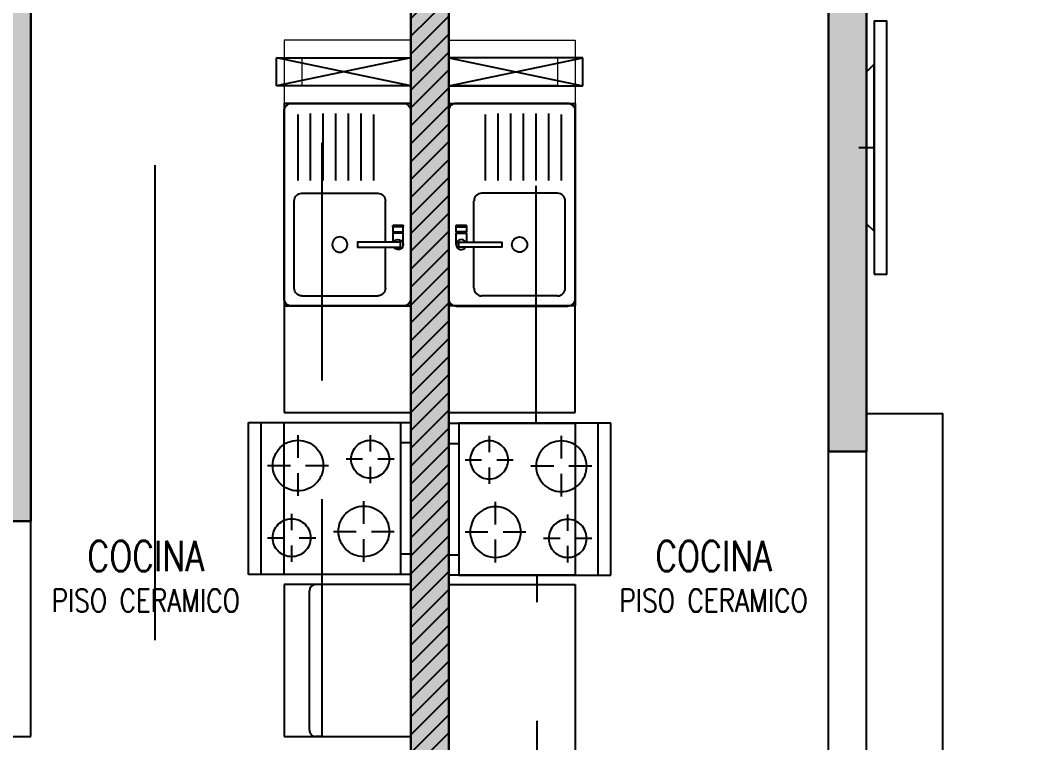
# Model space of a CAD drawing. Header units: millimetres. Extents: x 98 to 155, y -181 to 127.
# Drawn here: x 110.451 to 114.407, y 118.737 to 121.59 of the extents above; entities that cross this region are included whole.
import ezdxf
from ezdxf.enums import TextEntityAlignment as Align

# ---------------------------------------------------------------- set-up
doc = ezdxf.new("R2010")
doc.units = ezdxf.units.MM
doc.header["$LTSCALE"] = 15
doc.set_wipeout_variables(frame=1)
for name, pattern in [('CENTER', [2, 1.25, -0.25, 0.25, -0.25]), ('HIDDEN2', [0.1875, 0.125, -0.0625]), ('X-REF_DP_Arquitectura$0$HIDDEN', [0.375, 0.25, -0.125])]:
    doc.linetypes.add(name, pattern=pattern)
doc.layers.get('0').update_dxf_attribs({"color": 250})
for name, color, linetype, lineweight in [('A-01', 250, 'Continuous', 0), ('A-MURO ALTO', 250, 'Continuous', 20), ('A-MUROS', 252, 'Continuous', 30), ('A_20_Estructuras', 250, 'Continuous', 18)]:
    doc.layers.add(name, color=color, linetype=linetype, lineweight=lineweight)
for name, color, linetype in [('A-CORTE', 250, 'CENTER'), ('A-MOBILIARIO', 250, 'Continuous'), ('A-MURO BAJO', 250, 'Continuous'), ('A-PROYECCIONES INT.', 250, 'HIDDEN2'), ('A-TEXTO-ACABADO PISO', 250, 'Continuous'), ('A_30_Equipamiento', 250, 'Continuous'), ('A_50_TextoAmbiente', 252, 'Continuous'), ('A_50_Vigas', 250, 'X-REF_DP_Arquitectura$0$HIDDEN'), ('A_60_HatchEstructuras', 250, 'Continuous'), ('MURO CF 60', 250, 'Continuous')]:
    doc.layers.add(name, color=color, linetype=linetype)
doc.styles.add('ROMANS', font='romans.shx', dxfattribs={"width": 0.8})

# ---------------------------------------------------------------- blocks, each defined once
blk = doc.blocks.new('ESTRUC_P1')
at = {"layer": 'A_60_HatchEstructuras'}
h = blk.add_hatch(color=256, dxfattribs=at)
h.dxf.hatch_style = 1
h.paths.add_polyline_path([(9.15, -0.06), (9, -0.06), (9, -5.25), (7.35, -5.25), (7.35, -5.95), (7.5, -5.95), (7.5, -5.45), (9, -5.45), (9, -6.325), (10.8, -6.325), (10.8, -5.375), (10.65, -5.375), (10.65, -6.125), (9.15, -6.125)])
h.paths.add_polyline_path([(10.8, 0), (10.5, 0), (10.5, -0.15), (10.65, -0.15), (10.65, -3.225), (10.8, -3.225)])
h.paths.add_polyline_path([(7.5, -0.15), (7.65, -0.15), (7.65, 0), (7.35, 0), (7.35, -3.5), (7.5, -3.5)])
at = {"elevation": 0}
for points in [[(9, -1.78), (8.47, -1.67)], [(9, -1.67), (8.47, -1.78)], [(9.15, -1.78), (9.68, -1.67)], [(9.15, -1.67), (9.68, -1.78)]]:
    blk.add_lwpolyline(points, dxfattribs=at)
at = {"layer": 'A_20_Estructuras'}
for points in [[(7.5, -0.15), (7.65, -0.15), (7.65, 0), (7.35, 0), (7.35, -3.5), (7.5, -3.5)], [(10.8, 0), (10.5, 0), (10.5, -0.15), (10.65, -0.15), (10.65, -3.225), (10.8, -3.225)], [(9.15, -0.06), (9, -0.06), (9, -5.25), (7.35, -5.25), (7.35, -5.95), (7.5, -5.95), (7.5, -5.45), (9, -5.45), (9, -6.325), (10.8, -6.325), (10.8, -5.375), (10.65, -5.375), (10.65, -6.125), (9.15, -6.125)]]:
    blk.add_lwpolyline(points, close=True, dxfattribs=at)
at = {"layer": 'A_50_Vigas', "elevation": 0}
for points in [[(9, -1.78), (8.47, -1.78), (8.47, -1.67), (9, -1.67)], [(9.15, -1.78), (9.68, -1.78), (9.68, -1.67), (9.15, -1.67)]]:
    blk.add_lwpolyline(points, dxfattribs=at)
at = {"layer": 'A_50_Vigas'}
for points in [[(10.65, -5.375), (10.65, -3.225)], [(10.8, -5.375), (10.8, -3.225)]]:
    blk.add_lwpolyline(points, dxfattribs=at)
blk = doc.blocks.new('*U91')
blk.add_wipeout([(0, 0), (0, -0.0202), (0.17, -0.0202), (0.17, 0)])
blk.add_lwpolyline([(0, 0), (0.17, 0), (0.17, -0.0202), (0, -0.0202)], close=True)
blk = doc.blocks.new('LAV-COC_01')
for p, q in [((0.4, 0.8121, 0), (-0.04, 0.8121, 0)), ((-0.07, 0.0421, 0), (-0.07, 0.7821, 0)), ((0.225, 0.5071, 0), (0.225, 0.7721, 0)), ((0.275, 0.5071, 0), (0.275, 0.7721, 0)), ((0.325, 0.5071, 0), (0.325, 0.7721, 0)), ((0.375, 0.507, 0), (0.375, 0.768, 0)), ((0.43, 0.0421, 0), (0.43, 0.7821, 0)), ((0.36, 0.4571, 0), (0.06, 0.4571, 0)), ((0.03, 0.0821, 0), (0.03, 0.4271, 0)), ((0.39, 0.0821, 0), (0.39, 0.4271, 0)), ((0.36, 0.0521, 0), (0.06, 0.0521, 0)), ((-0.04, 0.0121, 0), (0.4, 0.0121, 0))]:
    blk.add_line(p, q)
at = {"extrusion": (-8.98137e-08, -2.25601e-18, 1)}
for p, q in [((0.075, 0.507, 0), (0.075, 0.768, 0)), ((0.125, 0.5071, 0), (0.125, 0.7721, 0)), ((0.175, 0.5071, 0), (0.175, 0.7721, 0))]:
    blk.add_line(p, q, dxfattribs=at)
at = {"extrusion": (-4.49068e-08, 3.60285e-08, 1), "elevation": 0}
for points in [[(0, 0.3296), (0, 0.3046), (-0.04, 0.3046), (-0.04, 0.3296)], [(0, 0.3296), (-0.04, 0.3296), (-0.04, 0.3246), (0, 0.3246)]]:
    blk.add_lwpolyline(points, close=True, dxfattribs=at)
blk.add_lwpolyline([(-0.04, 0.2546), (-0.04, 0.2996), (0, 0.2996), (0, 0.2646)], dxfattribs=at)
at = {"extrusion": (-4.49068e-08, 3.60285e-08, 1)}
blk.add_arc((-0.02, 0.2546, 0), 0.02, 29.9997, 329.9997, dxfattribs=at)
for centre, start_param, end_param in [((-0.04, 0.7821, 0), -0.785398, 0.785398), ((0.4, 0.7821, 0), -2.356194, -0.785398), ((0.06, 0.4271, 0), -0.785398, 0.785398), ((0.36, 0.4271, 0), -2.356194, -0.785398), ((0.06, 0.0821, 0), 0.785398, 2.356194), ((0.36, 0.0821, 0), 2.356194, 3.926991), ((-0.04, 0.0421, 0), 0.785398, 2.356194), ((0.4, 0.0421, 0), 2.356194, 3.926991)]:
    blk.add_ellipse(centre, major_axis=(-0.0212, 0.0212), ratio=1, start_param=start_param, end_param=end_param)
blk.add_ellipse((0.21, 0.2546, 0), major_axis=(-0.0212, 0.0212), ratio=1)
at = {"layer": 'A-01', "extrusion": (-4.49068e-08, 3.60285e-08, 1), "elevation": 0}
for points in [[(-0.0375, 0.2996), (-0.0375, 0.3046)], [(-0.02, 0.2996), (-0.02, 0.3046)], [(-0.0025, 0.2996), (-0.0025, 0.3046)]]:
    blk.add_lwpolyline(points, dxfattribs=at)
at = {"extrusion": (-4.49068e-08, 3.60285e-08, 1), "rotation": 359.9380941588614}
blk.add_blockref('*U91', (-0.03, 0.2648, 0), dxfattribs=at)
blk = doc.blocks.new('A$C33FC7C8B')
at = {"ltscale": 0.5}
for p, q in [((0.08, 0.64, -0.0001), (0.52, 0.64, 0.0001)), ((0.08, 0.64, -0.0001), (0.08, 0.6, -0.0001)), ((0.52, 0.64, 0.0001), (0.52, 0.6, 0.0001)), ((0, 0, -0.0001), (0, 0.6, -0.0001)), ((0, 0.6, -0.0001), (0.6, 0.6, 0.0001)), ((0.6, 0.6, 0.0001), (0.6, 0, 0.0001)), ((0.145, 0.575, -0.0001), (0.145, 0.51, -0.0001)), ((0.43, 0.485, 0.0001), (0.43, 0.575, 0.0001)), ((0.05, 0.48, -0.0001), (0.115, 0.48, -0.0001)), ((0.175, 0.48, -0.0001), (0.24, 0.48, 0)), ((0.145, 0.45, -0.0001), (0.145, 0.385, -0.0001)), ((0.4, 0.455, 0), (0.31, 0.455, 0)), ((0.55, 0.455, 0.0001), (0.46, 0.455, 0.0001)), ((0.43, 0.335, 0.0001), (0.43, 0.425, 0.0001)), ((0.17, 0.225, -0.0001), (0.17, 0.315, -0.0001)), ((0.455, 0.2, 0.0001), (0.455, 0.265, 0.0001)), ((0.14, 0.195, -0.0001), (0.05, 0.195, -0.0001)), ((0.17, 0.075, -0.0001), (0.17, 0.165, -0.0001)), ((0.29, 0.195, 0), (0.2, 0.195, 0)), ((0.425, 0.17, 0.0001), (0.36, 0.17, 0)), ((0.55, 0.17, 0.0001), (0.485, 0.17, 0.0001)), ((0.455, 0.075, 0.0001), (0.455, 0.14, 0.0001)), ((0.6, 0.05, 0.0001), (0, 0.05, -0.0001)), ((0.6, 0, 0.0001), (0, 0, -0.0001))]:
    blk.add_line(p, q, dxfattribs=at)
for centre, radius in [((0.145, 0.48), 0.075), ((0.43, 0.455), 0.1), ((0.17, 0.195), 0.1), ((0.455, 0.17), 0.075)]:
    blk.add_circle(centre, radius, dxfattribs=at)
blk = doc.blocks.new('A$C4BFA03A9')
for points in [[(0.06, -0.5), (0.11, -0.5), (0.11, 0.5), (0.06, 0.5)], [(0.03, -0.3), (0.06, -0.33), (0.06, 0.33), (0.03, 0.3)]]:
    blk.add_lwpolyline(points, close=True)
at = {"layer": 'A-PROYECCIONES INT.', "ltscale": 0.15}
blk.add_line((0.06, 0), (0, 0), dxfattribs=at)
blk = doc.blocks.new('Cortes-Elev.')
at = {"layer": 'A-CORTE', "linetype": 'CENTER', "ltscale": 0.5}
blk.add_lwpolyline([(9.3406, 20.8306), (9.3406, 37.8534)], dxfattribs=at)

msp = doc.modelspace()

# ---------------------------------------------------------------- linework, layer by layer
msp.add_line((111.6432, 119.3616), (111.6182, 119.3616))
msp.add_arc((111.6182, 119.3366), 0.025, 90, 180)
at = {"layer": 'A-MURO ALTO'}
for p, q in [((112.1432, 121.5116), (112.6432, 121.5116)), ((112.1432, 121.4416), (112.5732, 121.4416)), ((112.5732, 121.4416), (112.5732, 121.3316)), ((112.5732, 121.3316), (112.1432, 121.3316))]:
    msp.add_line(p, q, dxfattribs=at)
for points in [[(111.9932, 121.5116), (111.4932, 121.5116), (111.4932, 121.2616), (111.9932, 121.2616)], [(111.9932, 121.4416), (111.5632, 121.4416), (111.5632, 121.3316), (111.9932, 121.3316)]]:
    msp.add_lwpolyline(points, dxfattribs=at)
at = {"layer": 'A-MURO BAJO'}
for p, q in [((110.4932, 118.7616), (110.4932, 119.6116)), ((110.0432, 118.7616), (110.4932, 118.7616))]:
    msp.add_line(p, q, dxfattribs=at)
at = {"layer": 'A-MURO BAJO', "elevation": 0}
msp.add_lwpolyline([(113.7932, 120.0366), (114.0932, 120.0366), (114.0932, 118.6366), (113.6432, 118.6366), (113.6432, 119.8866), (113.7932, 119.8866), (113.7932, 119.9866)], dxfattribs=at)
at = {"layer": 'A-MUROS'}
for p, q in [((113.7932, 119.8866), (113.7932, 123.1115)), ((110.4932, 119.6116), (110.4932, 122.6616)), ((113.6432, 122.6615), (113.6432, 119.8866)), ((113.6432, 119.8866), (113.7932, 119.8866)), ((110.4932, 119.6116), (110.3432, 119.6116))]:
    msp.add_line(p, q, dxfattribs=at)
at = {"layer": 'A-PROYECCIONES INT.', "ltscale": 0.5}
for p, q in [((111.6432, 118.7616), (111.6432, 121.2616)), ((112.4932, 117.8866), (112.4932, 119.3991)), ((111.5932, 118.7866), (111.5932, 119.3366)), ((111.6432, 118.7616), (111.6182, 118.7616))]:
    msp.add_line(p, q, dxfattribs=at)
for points in [[(111.9932, 120.0016), (111.9932, 119.4016), (111.4932, 119.4016), (111.4932, 120.0016)], [(112.6432, 119.9991), (112.6432, 119.3991), (112.1432, 119.3991), (112.1432, 119.9991)]]:
    msp.add_lwpolyline(points, close=True, dxfattribs=at)
for points in [[(111.9932, 119.3616), (111.4932, 119.3616), (111.4932, 118.7616), (111.9932, 118.7616)], [(112.1432, 119.3616), (112.6432, 119.3616), (112.6432, 117.8891), (112.1432, 117.8891)]]:
    msp.add_lwpolyline(points, dxfattribs=at)
msp.add_arc((111.6182, 118.7866), 0.025, 180, 270, dxfattribs=at)

# ---------------------------------------------------------------- block references
msp.add_blockref('ESTRUC_P1', (102.9932, 123.1113))
at = {"layer": 'A-MOBILIARIO'}
msp.add_blockref('A$C4BFA03A9', (113.7632, 121.0866, 0), dxfattribs=at)
at = {"layer": 'A-PROYECCIONES INT.', "ltscale": 0.5, "extrusion": (4.40218e-06, 0.000440452, -1), "xscale": -1, "zscale": -1, "rotation": 90.00000251712284}
msp.add_blockref('A$C33FC7C8B', (-111.3532, 120.0016, 0.0532), dxfattribs=at)
at = {"layer": 'A-PROYECCIONES INT.', "ltscale": 0.5, "extrusion": (-4.40218e-06, 0.000440452, -1), "zscale": -0.9999999999999901, "rotation": 269.9999974828772}
msp.add_blockref('A$C33FC7C8B', (-112.7832, 119.9991, 0.0522), dxfattribs=at)

# ---------------------------------------------------------------- texts
at = {"layer": 'A-TEXTO-ACABADO PISO', "char_height": 0.09, "attachment_point": 2, "style": 'ROMANS'}
for insert in [(110.947, 119.3436), (113.1894, 119.3436)]:
    msp.add_mtext_dynamic_manual_height_columns('PISO CERAMICO', width=1.20225, gutter_width=12.5, heights=[0], dxfattribs=dict(at, insert=insert))
at = {"layer": 'A_50_TextoAmbiente', "style": 'ROMANS', "width": 0.8}
for p in [(110.947, 119.4141, 0), (113.1894, 119.4141, 0)]:
    msp.add_text('COCINA', height=0.12, dxfattribs=at).set_placement(p, align=Align.CENTER)

# ---------------------------------------------------------------- next in the draw order: block references
at = {"layer": 'A_30_Equipamiento', "extrusion": (-4.49068e-08, -3.60285e-08, 1), "xscale": -1}
msp.add_blockref('LAV-COC_01', (111.9232, 120.4494, 0), dxfattribs=at)
at = {"layer": 'A_30_Equipamiento', "extrusion": (4.49068e-08, -3.60285e-08, 1)}
msp.add_blockref('LAV-COC_01', (112.2132, 120.4494, 0), dxfattribs=at)

# ---------------------------------------------------------------- next in the draw order: hatches: boundary and pattern name
at = {"layer": 'MURO CF 60'}
h = msp.add_hatch(dxfattribs=at)
h.set_pattern_fill('_USER', color=256, scale=0.05, angle=45, pattern_type=0)
h.set_pattern_definition([(45, (128.673205, 65.58629), (-0.03535534, 0.03535534), [])])
edge = h.paths.add_edge_path()
edge.add_line((141.3432, 117.8615), (141.1932, 117.8615))
edge.add_line((141.1932, 117.8615), (141.1932, 123.0515))
edge.add_line((141.1932, 123.0515), (141.3432, 123.0515))
edge.add_line((141.3432, 123.0515), (141.3432, 117.8615))
edge = h.paths.add_edge_path()
edge.add_line((141.3432, 114.5115), (141.1932, 114.5115))
edge.add_line((141.1932, 114.5115), (141.1932, 109.3216))
edge.add_line((141.1932, 109.3216), (141.3432, 109.3216))
edge.add_line((141.3432, 109.3216), (141.3432, 114.5115))
edge = h.paths.add_edge_path()
edge.add_line((111.9932, 117.8615), (111.9932, 123.0515))
edge.add_line((111.9932, 123.0515), (112.1432, 123.0515))
edge.add_line((112.1432, 123.0515), (112.1432, 117.8615))
edge.add_line((112.1432, 117.8615), (111.9932, 117.8615))
edge = h.paths.add_edge_path()
edge.add_line((111.9932, 114.5115), (112.1432, 114.5115))
edge.add_line((112.1432, 114.5115), (112.1432, 109.3216))
edge.add_line((112.1432, 109.3216), (111.9932, 109.3216))
edge.add_line((111.9932, 109.3216), (111.9932, 114.5115))

# ---------------------------------------------------------------- next in the draw order: linework, layer by layer
at = {"layer": 'A-MURO ALTO'}
for p, q in [((112.6432, 121.5116), (112.6432, 121.2616)), ((112.6432, 121.2616), (112.1432, 121.2616))]:
    msp.add_line(p, q, dxfattribs=at)
at = {"layer": 'A-MURO BAJO'}
for points in [[(111.4932, 120.4616), (111.9932, 120.4616), (111.9932, 121.2616), (111.4932, 121.2616)], [(112.6432, 120.4616), (112.1432, 120.4616), (112.1432, 121.2616), (112.6432, 121.2616)]]:
    msp.add_lwpolyline(points, close=True, dxfattribs=at)
at = {"layer": 'A-MUROS'}
for p, q in [((111.9932, 123.0515), (111.9932, 117.8616)), ((112.1432, 123.0515), (112.1432, 116.9866))]:
    msp.add_line(p, q, dxfattribs=at)
at = {"layer": 'A-PROYECCIONES INT.', "ltscale": 0.5}
msp.add_line((112.4882, 119.9991), (112.4882, 121.2615), dxfattribs=at)
for points in [[(111.9932, 120.0416), (111.9932, 120.4616), (111.4932, 120.4616), (111.4932, 120.0416)], [(112.6432, 120.0416), (112.6432, 120.4616), (112.1432, 120.4616), (112.1432, 120.0416)]]:
    msp.add_lwpolyline(points, close=True, dxfattribs=at)

# ---------------------------------------------------------------- next in the draw order: block references
at = {"layer": 'A-CORTE'}
msp.add_blockref('Cortes-Elev.', (101.6432, 87.0616), dxfattribs=at)

doc.saveas('drawing.dxf')
